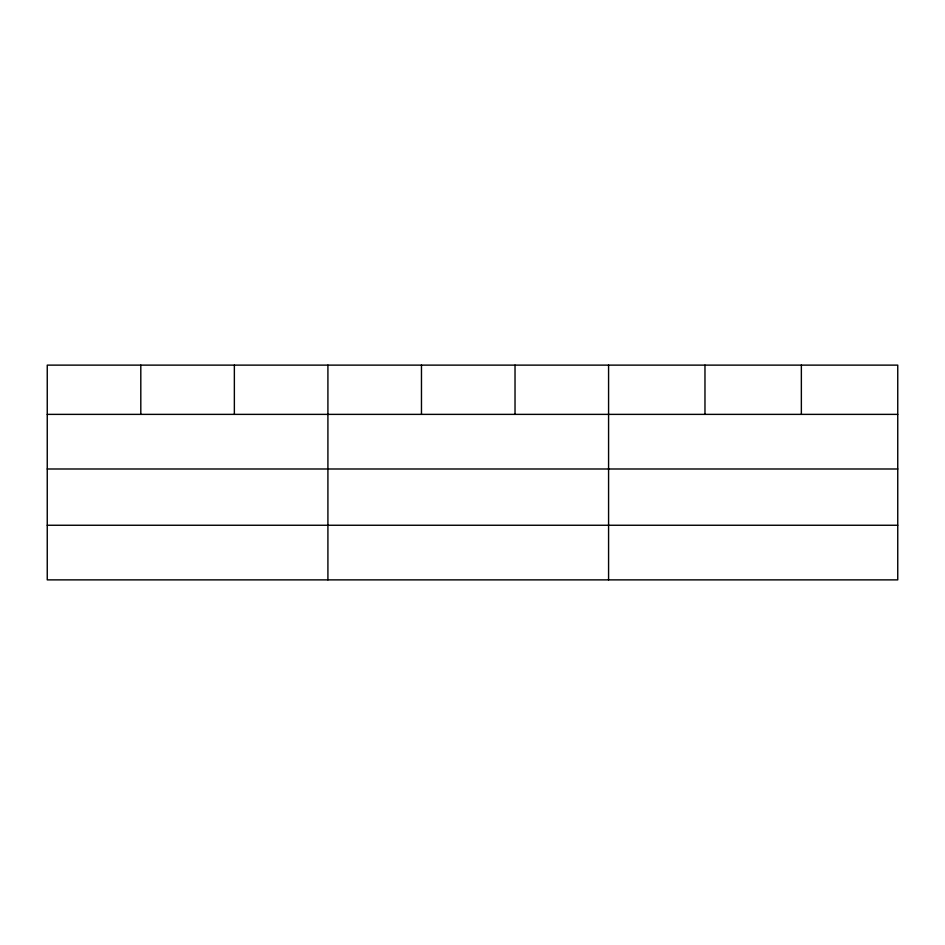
<?xml version="1.0" encoding="UTF-8"?>
<svg xmlns="http://www.w3.org/2000/svg" width="945" height="945" viewBox="0 0 945 945"><rect width="100%" height="100%" fill="white"/><g stroke="black" fill="none" stroke-linecap="round" stroke-linejoin="round"><path stroke-width="1.42" d="M897.75 468.992L897.75 365.124L47.25 365.124L47.25 579.876L897.75 579.876L897.75 468.992L47.25 468.992M47.25 414.371L897.75 414.371M47.25 525.255L897.75 525.255M801.36 365.124L801.36 414.371M704.97 365.124L704.97 414.371M608.58 365.124L608.58 579.876M515.025 365.124L515.025 414.371M421.47 365.124L421.47 414.371M327.915 365.124L327.915 579.876M234.36 365.124L234.36 414.371M140.805 365.124L140.805 414.371"/></g></svg>
